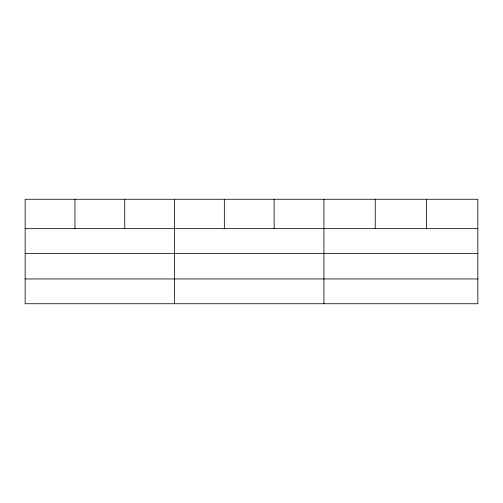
<?xml version="1.0" encoding="UTF-8"?>
<svg xmlns="http://www.w3.org/2000/svg" width="503" height="503" viewBox="0 0 503 503"><rect width="100%" height="100%" fill="white"/><g stroke="black" fill="none" stroke-linecap="round" stroke-linejoin="round"><path stroke-width="0.75" d="M477.85 253.43L477.85 199.263L25.15 199.263L25.15 303.737L477.85 303.737L477.85 253.43L25.15 253.43M25.15 228.651L477.85 228.651M25.15 278.958L477.85 278.958M426.544 199.263L426.544 228.651M375.238 199.263L375.238 228.651M323.932 199.263L323.932 303.737M274.135 199.263L274.135 228.651M224.338 199.263L224.338 228.651M174.541 199.263L174.541 303.737M124.744 199.263L124.744 228.651M74.947 199.263L74.947 228.651"/></g></svg>
